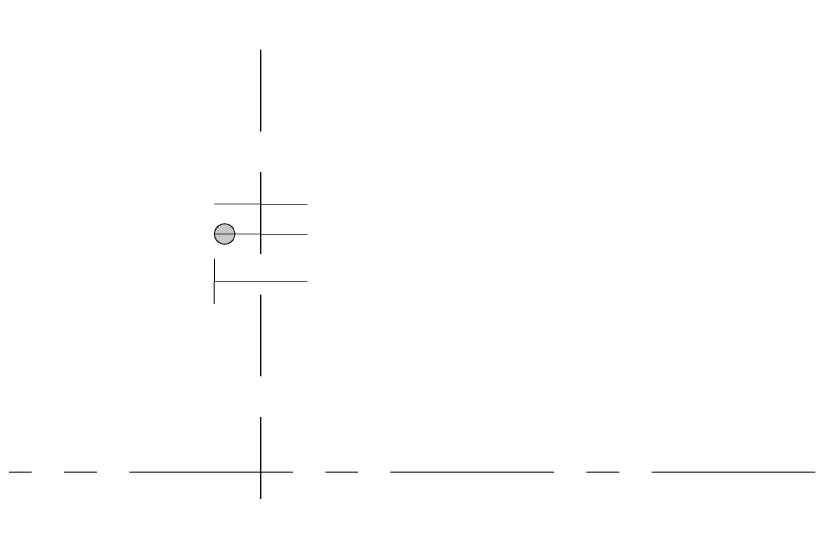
# Model space of a CAD drawing. Header units: inches. Extents: x -19 to 5698, y -728 to 92.
# Drawn here: x 216.791 to 219.22, y 9.846 to 11.399 of the extents above; entities that cross this region are included whole.
import ezdxf

# ---------------------------------------------------------------- set-up
doc = ezdxf.new("R2010")
doc.units = ezdxf.units.IN
doc.header["$MEASUREMENT"] = 0
for name, pattern in [('HIDDEN', [0.375, 0.25, -0.125]), ('Punto & Raya', [0.65, 0.5, -0.075, 0, -0.075]), ('RAYITAS', [0.375, 0.25, -0.125])]:
    doc.linetypes.add(name, pattern=pattern)
for name, color, linetype, lineweight in [('00 conduct tomacorr', 120, 'HIDDEN', 30), ('T-TECHO-E', 150, 'Continuous', 20), ('TOMACORRIENTE', 22, 'RAYITAS', 9)]:
    doc.layers.add(name, color=color, linetype=linetype, lineweight=lineweight)
doc.layers.add('Marcador - Secciones', color=7, linetype='Continuous')

# ---------------------------------------------------------------- blocks, each defined once
blk = doc.blocks.new('a')
at = {"layer": 'TOMACORRIENTE', "ltscale": 0.05}
h = blk.add_hatch(color=4, dxfattribs=at)
edge = h.paths.add_edge_path()
edge.add_arc((0, 0.0752), 0.0211, 0, 360)
at = {"layer": 'TOMACORRIENTE', "color": 4}
for p, q in [((-0.1455, 0.0963), (-0.0515, 0.0963)), ((-0.0985, 0.0963), (-0.0985, -0.0966)), ((0, 0.0963), (0, -0.0963)), ((0.0623, -0.0963), (0.0623, 0.0963))]:
    blk.add_line(p, q, dxfattribs=at)
blk.add_circle((0, 0.0752), 0.0211, dxfattribs=at)
blk = doc.blocks.new('CABLE 3FACE')
at = {"layer": 'T-TECHO-E', "rotation": 59.94170052614085}
blk.add_blockref('a', (0, 0), dxfattribs=at)

msp = doc.modelspace()

# ---------------------------------------------------------------- linework, layer by layer
at = {"layer": '00 conduct tomacorr'}
msp.add_line((217.5407, 8.7954, 0.0002), (217.5407, 13.0304), dxfattribs=at)
at = {"layer": 'Marcador - Secciones', "color": 251, "linetype": 'Punto & Raya', "lineweight": 13, "true_color": 0x636466}
msp.add_line((189.9384, 10.0018), (231.3507, 10.0018), dxfattribs=at)

# ---------------------------------------------------------------- block references
at = {"layer": '00 conduct tomacorr', "xscale": 1.47256122672843, "yscale": 1.47256122672843, "zscale": 1.47256122672843, "rotation": 29.78947778233194}
msp.add_blockref('CABLE 3FACE', (217.5407, 10.7307, 0.0001), dxfattribs=at)

doc.saveas('drawing.dxf')
